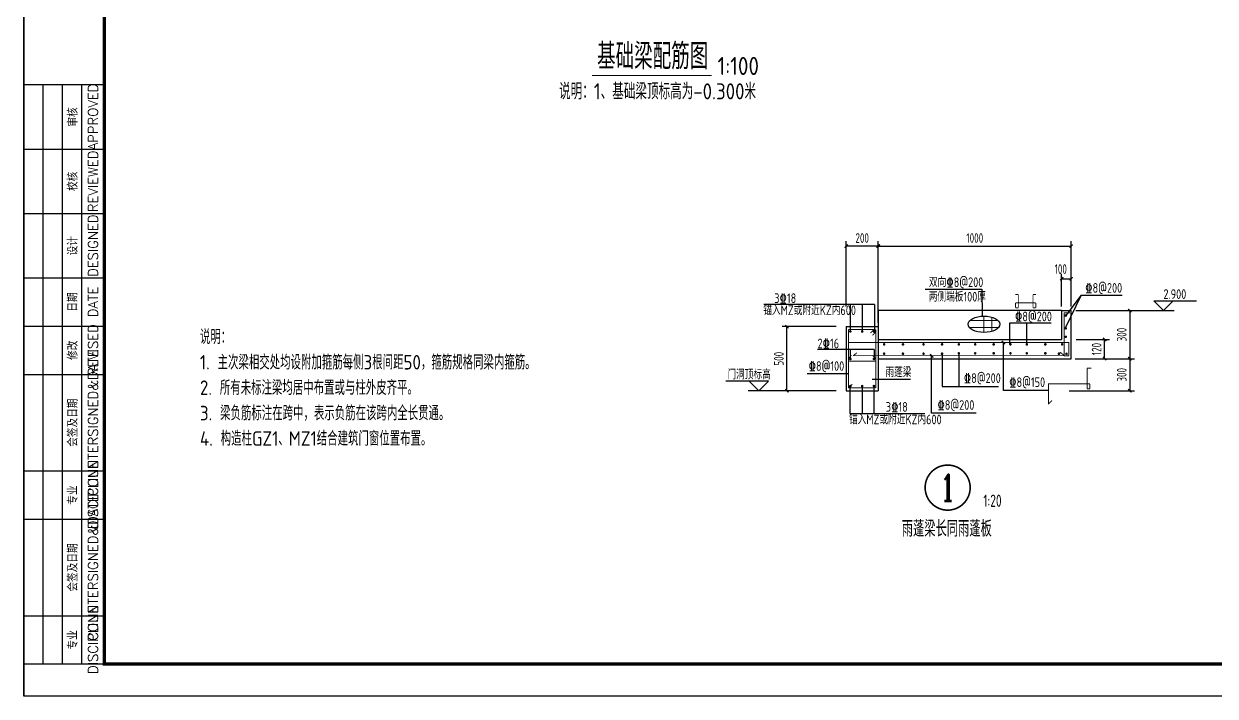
# Model space of a CAD drawing. Extents: x -25044 to 4269, y -48463 to -12228.
# Drawn here: x -12635.8 to -12265.5, y -24537.6 to -24328.6 of the extents above; entities that cross this region are included whole.
import ezdxf
from ezdxf.enums import TextEntityAlignment as Align

# ---------------------------------------------------------------- set-up
doc = ezdxf.new("R2010")
doc.units = 0
doc.header["$LTSCALE"] = 2000
doc.header["$MEASUREMENT"] = 0
doc.layers.get('0').update_dxf_attribs({"linetype": 'CONTINUOUS'})
doc.layers.get('DEFPOINTS').update_dxf_attribs({"linetype": 'CONTINUOUS'})
for name, color, linetype in [('dim', 7, 'CONTINUOUS'), ('DIM_IDEN', 3, 'CONTINUOUS'), ('PUB_TEXT', 7, 'CONTINUOUS'), ('垂直标注', 2, 'CONTINUOUS'), ('尺寸', 7, 'CONTINUOUS'), ('文字', 11, 'CONTINUOUS'), ('水平标注', 2, 'CONTINUOUS'), ('钢筋线', 1, 'CONTINUOUS'), ('附加吊筋', 1, 'CONTINUOUS')]:
    doc.layers.add(name, color=color, linetype=linetype)
doc.layers.add('SM001', color=7, linetype='CONTINUOUS', lineweight=15)
doc.styles.add('_TCH_LABEL', font='COMPLEX', dxfattribs={"bigfont": 'GBCBIG'})
doc.styles.add('ECEC_TK', font='txt_l.shx', dxfattribs={"bigfont": 'hztxt_l.shx'})
doc.styles.add('GBHZ', font='gbenor.shx', dxfattribs={"width": 0.8, "bigfont": 'gbcbig.shx'})
doc.styles.get("Standard").update_dxf_attribs({"font": 'gbenor.shx', "bigfont": 'gbcbig.shx'})
doc.styles.add('TSSD_Rein', font='Tssdeng.shx', dxfattribs={"width": 0.7, "bigfont": 'hztxt.shx'})
doc.dimstyles.new('Y20', dxfattribs={"dimscale": 0, "dimtxt": 3, "dimasz": 0.01, "dimexe": 1.5, "dimexo": 0.03, "dimgap": 1, "dimtad": 1, "dimdec": 0, "dimlfac": 20, "dimzin": 0, "dimdsep": 46, "dimtxsty": 'GBHZ', "dimblk1": 'DX', "dimblk2": 'DX', "dimsah": 1, "dimcen": 0.09, "dimdle": 1, "dimadec": 0, "dimazin": 0, "dimtfac": 1, "dimtdec": 0, "dimtix": 1, "dimtmove": 2, "dimatfit": 3, "dimldrblk": 'DX', "dimfxl": 0, "dimtolj": 1, "dimtzin": 0, "dimarcsym": 0})

# ---------------------------------------------------------------- blocks, each defined once
blk = doc.blocks.new('DX')
at = {"color": 0, "linetype": 'ByBlock', "const_width": 40}
blk.add_lwpolyline([(-54, -51), (46, 49)], dxfattribs=at)
blk = doc.blocks.new('*D267')
at = {"color": 0, "linetype": 'Continuous', "lineweight": -2, "ltscale": 10, "transparency": 16777216}
for p, q in [((-12308.79, -24417.69), (-12290.51, -24417.69)), ((-12292.01, -24417.7), (-12292.01, -24432.68)), ((-12308.79, -24432.69), (-12290.51, -24432.69))]:
    blk.add_line(p, q, dxfattribs=at)
at = {"layer": 'DEFPOINTS', "color": 0, "linetype": 'Continuous', "ltscale": 10, "transparency": 16777216}
for p in [(-12308.82, -24417.69), (-12308.82, -24432.69), (-12292.01, -24432.69)]:
    blk.add_point(p, dxfattribs=at)
at = {"color": 0, "linetype": 'Continuous', "lineweight": -2, "ltscale": 10, "transparency": 16777216, "xscale": 0.01, "yscale": 0.01, "zscale": 0.01}
for p, rotation in [((-12292.01, -24417.69), 90), ((-12292.01, -24432.69), 270)]:
    blk.add_blockref('DX', p, dxfattribs=dict(at, rotation=rotation))
at = {"color": 0, "linetype": 'Continuous', "ltscale": 10, "transparency": 16777216, "insert": (-12294.51, -24425.19), "char_height": 3, "attachment_point": 5, "rotation": 90, "style": 'GBHZ'}
blk.add_mtext('\\A1;300', dxfattribs=at)
blk = doc.blocks.new('*D258')
at = {"color": 0, "linetype": 'Continuous', "lineweight": -2, "ltscale": 10, "transparency": 16777216}
for p, q in [((-12383.23, -24422.69), (-12400.08, -24422.69)), ((-12398.58, -24442.68), (-12398.58, -24422.7)), ((-12383.23, -24442.69), (-12400.08, -24442.69))]:
    blk.add_line(p, q, dxfattribs=at)
at = {"layer": 'DEFPOINTS', "color": 0, "linetype": 'Continuous', "ltscale": 10, "transparency": 16777216}
for p in [(-12398.58, -24422.69), (-12383.2, -24422.69), (-12383.2, -24442.69)]:
    blk.add_point(p, dxfattribs=at)
at = {"color": 0, "linetype": 'Continuous', "lineweight": -2, "ltscale": 10, "transparency": 16777216, "xscale": 0.01, "yscale": 0.01, "zscale": 0.01}
for p, rotation in [((-12398.58, -24422.69), 90), ((-12398.58, -24442.69), 270)]:
    blk.add_blockref('DX', p, dxfattribs=dict(at, rotation=rotation))
at = {"color": 0, "linetype": 'Continuous', "ltscale": 10, "transparency": 16777216, "insert": (-12401.08, -24432.69), "char_height": 3, "attachment_point": 5, "rotation": 90, "style": 'GBHZ'}
blk.add_mtext('\\A1;500', dxfattribs=at)
blk = doc.blocks.new('*D259')
at = {"color": 0, "linetype": 'Continuous', "lineweight": -2, "ltscale": 10, "transparency": 16777216}
for p, q in [((-12308.79, -24432.69), (-12290.51, -24432.69)), ((-12292.01, -24432.7), (-12292.01, -24442.68)), ((-12310.88, -24442.69), (-12290.51, -24442.69))]:
    blk.add_line(p, q, dxfattribs=at)
at = {"layer": 'DEFPOINTS', "color": 0, "linetype": 'Continuous', "ltscale": 10, "transparency": 16777216}
for p in [(-12308.82, -24432.69), (-12310.91, -24442.69), (-12292.01, -24442.69)]:
    blk.add_point(p, dxfattribs=at)
at = {"color": 0, "linetype": 'Continuous', "lineweight": -2, "ltscale": 10, "transparency": 16777216, "xscale": 0.01, "yscale": 0.01, "zscale": 0.01}
for p, rotation in [((-12292.01, -24432.69), 90), ((-12292.01, -24442.69), 270)]:
    blk.add_blockref('DX', p, dxfattribs=dict(at, rotation=rotation))
at = {"color": 0, "linetype": 'Continuous', "ltscale": 10, "transparency": 16777216, "insert": (-12294.51, -24437.69), "char_height": 3, "attachment_point": 5, "rotation": 90, "style": 'GBHZ'}
blk.add_mtext('\\A1;300', dxfattribs=at)
blk = doc.blocks.new('*D260')
at = {"color": 0, "lineweight": -2, "transparency": 16777216}
for p, q in [((-12370.18, -24421.42), (-12370.18, -24396.18)), ((-12370.17, -24397.68), (-12310.19, -24397.68)), ((-12310.18, -24416.42), (-12310.18, -24396.18))]:
    blk.add_line(p, q, dxfattribs=at)
at = {"layer": 'DEFPOINTS', "color": 0, "transparency": 16777216}
for p in [(-12310.18, -24397.68), (-12310.18, -24416.45), (-12370.18, -24421.45)]:
    blk.add_point(p, dxfattribs=at)
at = {"color": 0, "lineweight": -2, "transparency": 16777216, "xscale": 0.01, "yscale": 0.01, "zscale": 0.01, "rotation": 180}
blk.add_blockref('DX', (-12370.18, -24397.68), dxfattribs=at)
at = {"color": 0, "lineweight": -2, "transparency": 16777216, "xscale": 0.01, "yscale": 0.01, "zscale": 0.01}
blk.add_blockref('DX', (-12310.18, -24397.68), dxfattribs=at)
at = {"color": 0, "transparency": 16777216, "insert": (-12340.18, -24395.18), "char_height": 3, "attachment_point": 5, "style": 'GBHZ'}
blk.add_mtext('\\A1;1000', dxfattribs=at)
blk = doc.blocks.new('*D261')
at = {"color": 0, "lineweight": -2, "transparency": 16777216}
for p, q in [((-12380.18, -24416.42), (-12380.18, -24396.18)), ((-12370.19, -24397.68), (-12380.17, -24397.68)), ((-12370.18, -24421.42), (-12370.18, -24396.18))]:
    blk.add_line(p, q, dxfattribs=at)
at = {"layer": 'DEFPOINTS', "color": 0, "transparency": 16777216}
for p in [(-12380.18, -24397.68), (-12380.18, -24416.45), (-12370.18, -24421.45)]:
    blk.add_point(p, dxfattribs=at)
at = {"color": 0, "lineweight": -2, "transparency": 16777216, "xscale": 0.01, "yscale": 0.01, "zscale": 0.01, "rotation": 180}
blk.add_blockref('DX', (-12380.18, -24397.68), dxfattribs=at)
at = {"color": 0, "lineweight": -2, "transparency": 16777216, "xscale": 0.01, "yscale": 0.01, "zscale": 0.01}
blk.add_blockref('DX', (-12370.18, -24397.68), dxfattribs=at)
at = {"color": 0, "transparency": 16777216, "insert": (-12375.18, -24395.18), "char_height": 3, "attachment_point": 5, "style": 'GBHZ'}
blk.add_mtext('\\A1;200', dxfattribs=at)
blk = doc.blocks.new('*D262')
at = {"color": 0, "lineweight": -2, "transparency": 16777216}
for p, q in [((-12313.18, -24416.42), (-12313.18, -24406.36)), ((-12313.17, -24407.86), (-12310.19, -24407.86)), ((-12310.18, -24416.42), (-12310.18, -24406.36))]:
    blk.add_line(p, q, dxfattribs=at)
at = {"layer": 'DEFPOINTS', "color": 0, "transparency": 16777216}
for p in [(-12310.18, -24407.86), (-12313.18, -24416.45), (-12310.18, -24416.45)]:
    blk.add_point(p, dxfattribs=at)
at = {"color": 0, "lineweight": -2, "transparency": 16777216, "xscale": 0.01, "yscale": 0.01, "zscale": 0.01, "rotation": 180}
blk.add_blockref('DX', (-12313.18, -24407.86), dxfattribs=at)
at = {"color": 0, "lineweight": -2, "transparency": 16777216, "xscale": 0.01, "yscale": 0.01, "zscale": 0.01}
blk.add_blockref('DX', (-12310.18, -24407.86), dxfattribs=at)
at = {"color": 0, "transparency": 16777216, "insert": (-12313.47, -24404.83), "char_height": 3, "attachment_point": 5, "style": 'GBHZ'}
blk.add_mtext('\\A1;100', dxfattribs=at)
blk = doc.blocks.new('*D263')
at = {"layer": 'DEFPOINTS', "color": 0, "transparency": 16777216}
for p in [(-12308.66, -24426.69), (-12299.83, -24426.69), (-12309.05, -24432.69)]:
    blk.add_point(p, dxfattribs=at)
at = {"layer": 'dim', "color": 0, "lineweight": -2, "transparency": 16777216}
for p, q in [((-12308.63, -24426.69), (-12298.33, -24426.69)), ((-12299.83, -24432.68), (-12299.83, -24426.7)), ((-12309.02, -24432.69), (-12298.33, -24432.69))]:
    blk.add_line(p, q, dxfattribs=at)
at = {"layer": 'dim', "color": 0, "lineweight": -2, "transparency": 16777216, "xscale": 0.01, "yscale": 0.01, "zscale": 0.01}
for p, rotation in [((-12299.83, -24426.69), 90), ((-12299.83, -24432.69), 270)]:
    blk.add_blockref('DX', p, dxfattribs=dict(at, rotation=rotation))
at = {"layer": 'dim', "color": 0, "transparency": 16777216, "insert": (-12302.33, -24429.69), "char_height": 3, "attachment_point": 5, "rotation": 90, "style": 'GBHZ'}
blk.add_mtext('\\A1;120', dxfattribs=at)

msp = doc.modelspace()

# ---------------------------------------------------------------- linework, layer by layer
for p, q in [((-12635.75, -24537.563), (-12635.75, -23943.563)), ((-12635.75, -23943.563), (-12635.75, -24537.563)), ((-12629.75, -24527.563), (-12629.75, -24347.563)), ((-12623.75, -24527.563), (-12623.75, -24347.563)), ((-12617.75, -24527.563), (-12617.75, -24347.563)), ((-12635.75, -24367.563), (-12610.75, -24367.563)), ((-12635.75, -24387.563), (-12610.75, -24387.563)), ((-12635.75, -24407.563), (-12610.75, -24407.563)), ((-12313.182, -24417.693), (-12370.182, -24417.693)), ((-12370.182, -24417.693), (-12370.182, -24422.693)), ((-12313.182, -24417.693), (-12313.182, -24426.693)), ((-12313.173, -24417.693), (-12310.182, -24417.693)), ((-12310.182, -24432.693), (-12310.182, -24417.693)), ((-12635.75, -24422.563), (-12610.75, -24422.563)), ((-12380.182, -24422.693), (-12380.182, -24442.693)), ((-12380.182, -24422.693), (-12370.182, -24422.693)), ((-12370.182, -24422.693), (-12370.182, -24442.693)), ((-12370.182, -24426.693), (-12313.182, -24426.693)), ((-12370.182, -24432.693), (-12310.182, -24432.693)), ((-12635.75, -24437.563), (-12610.75, -24437.563)), ((-12380.182, -24442.693), (-12370.182, -24442.693)), ((-12635.75, -24467.563), (-12610.75, -24467.563)), ((-12635.75, -24482.563), (-12610.75, -24482.563)), ((-12635.75, -24512.563), (-12610.75, -24512.563)), ((-11584.5, -24537.563), (-12635.75, -24537.563))]:
    msp.add_line(p, q)
at = {"color": 3, "linetype": 'Continuous'}
for p, q in [((-12284.516, -24414.693), (-12271.235, -24414.693)), ((-12284.516, -24414.693), (-12281.516, -24417.693)), ((-12278.516, -24414.693), (-12281.516, -24417.693)), ((-12404.286, -24439.693), (-12417.567, -24439.693)), ((-12410.286, -24439.693), (-12407.286, -24442.693)), ((-12404.286, -24439.693), (-12407.286, -24442.693))]:
    msp.add_line(p, q, dxfattribs=at)
at = {"color": 0, "linetype": 'ByBlock'}
for p, q in [((-12331.298, -24442.538), (-12331.298, -24427.877)), ((-12353.596, -24449.627), (-12353.596, -24431.755))]:
    msp.add_line(p, q, dxfattribs=at)
at = {"color": 0, "const_width": 1}
msp.add_lwpolyline([(-11594.5, -24527.563), (-12610.75, -24527.563), (-12610.75, -23953.563), (-11594.5, -23953.563)], close=True, dxfattribs=at)
msp.add_lwpolyline([(-12635.75, -24347.563), (-12635.75, -24527.563), (-12610.75, -24527.563), (-12610.75, -24347.563)], close=True)
at = {"color": 6, "linetype": 'Continuous', "const_width": 0.3}
for points in [[(-12327.603, -24412.741), (-12326.645, -24412.741)], [(-12326.645, -24416.841), (-12326.645, -24412.741)], [(-12322.093, -24416.841), (-12322.093, -24412.741)], [(-12321.134, -24412.741), (-12322.093, -24412.741)], [(-12321.245, -24415.334), (-12327.493, -24415.334)], [(-12327.493, -24416.841), (-12327.493, -24415.334)], [(-12321.245, -24416.841), (-12321.245, -24415.334)], [(-12337.369, -24424.523), (-12337.369, -24419.442)], [(-12334.862, -24424.181), (-12334.862, -24419.783)], [(-12327.493, -24416.841), (-12326.645, -24416.841)], [(-12321.245, -24416.841), (-12322.093, -24416.841)], [(-12312.428, -24431.75), (-12312.428, -24418.409)], [(-12310.639, -24418.409), (-12312.419, -24418.409)], [(-12370.951, -24423.635), (-12379.508, -24423.635)], [(-12379.413, -24441.75), (-12379.413, -24423.635)], [(-12372.598, -24424.669), (-12371.532, -24423.603)], [(-12370.951, -24441.75), (-12370.951, -24423.635)], [(-12332.798, -24422.986), (-12341.875, -24422.986)], [(-12332.914, -24420.85), (-12341.759, -24420.85)], [(-12310.936, -24431.75), (-12310.936, -24427.635), (-12379.508, -24427.635)], [(-12379.413, -24441.843), (-12379.413, -24427.635)], [(-12371.978, -24425.386), (-12370.912, -24424.311)], [(-12377.989, -24431.793), (-12376.852, -24430.856)], [(-12312.273, -24431.793), (-12313.687, -24430.661)], [(-12310.936, -24431.793), (-12310.936, -24430.856)], [(-12378.481, -24431.656), (-12379.547, -24432.731)], [(-12370.951, -24433.407), (-12379.508, -24433.407)], [(-12312.273, -24431.745), (-12377.946, -24431.745)], [(-12371.978, -24431.656), (-12370.912, -24432.731)], [(-12310.936, -24431.75), (-12312.428, -24431.75)], [(-12305.267, -24442.031), (-12305.267, -24435.669)], [(-12303.936, -24435.669), (-12305.267, -24435.669)], [(-12370.951, -24441.75), (-12379.508, -24441.75)], [(-12378.251, -24440.619), (-12379.383, -24441.75)], [(-12304.419, -24440.524), (-12317.399, -24440.524)], [(-12317.305, -24446.828), (-12317.305, -24440.524)], [(-12304.419, -24442.031), (-12305.267, -24442.031)], [(-12304.419, -24442.031), (-12304.419, -24440.524)], [(-12316.173, -24445.696), (-12317.305, -24446.828)]]:
    msp.add_lwpolyline(points, dxfattribs=at)
at = {"layer": 'DEFPOINTS', "color": 0, "linetype": 'ByBlock'}
msp.add_point((-12353.596, -24431.745), dxfattribs=at)
msp.add_point((-12353.596, -24431.745), dxfattribs=at)
at = {"layer": 'DIM_IDEN', "const_width": 0.5}
msp.add_lwpolyline([(-12341.618, -24472.748, 1), (-12355.618, -24472.748, 1)], format="xyb", close=True, dxfattribs=at)
at = {"layer": '尺寸'}
for p, q in [((-12355.638, -24411.121), (-12337.964, -24411.121)), ((-12337.964, -24411.121), (-12337.931, -24419.46)), ((-12371.375, -24415.818), (-12405.742, -24415.818)), ((-12378.872, -24415.818), (-12378.872, -24424.431)), ((-12375.175, -24415.818), (-12375.175, -24424.431)), ((-12371.375, -24415.818), (-12371.375, -24424.778)), ((-12307.076, -24412.975), (-12311.902, -24419.281)), ((-12307.076, -24412.975), (-12294.392, -24412.975)), ((-12290.514, -24417.693), (-12278.213, -24417.693)), ((-12329.283, -24421.558), (-12316.447, -24421.558)), ((-12329.283, -24428.232), (-12329.283, -24421.558)), ((-12324.015, -24428.232), (-12324.015, -24421.558)), ((-12371.495, -24429.872), (-12389.032, -24429.872)), ((-12378.872, -24429.872), (-12378.872, -24432.577)), ((-12371.495, -24429.872), (-12371.495, -24432.577)), ((-12350.365, -24431.13), (-12350.365, -24441.377)), ((-12345.143, -24431.013), (-12345.143, -24441.377)), ((-12379.413, -24437.406), (-12392.29, -24437.406)), ((-12379.005, -24441.75), (-12379.005, -24449.72)), ((-12375.19, -24441.197), (-12375.19, -24449.72)), ((-12371.508, -24441.75), (-12371.508, -24449.72)), ((-12350.365, -24441.377), (-12332.841, -24441.377)), ((-12392.475, -24442.693), (-12410.589, -24442.693)), ((-12317.305, -24442.538), (-12331.298, -24442.538)), ((-12379.005, -24449.72), (-12355.752, -24449.72)), ((-12339.784, -24449.627), (-12353.596, -24449.627))]:
    msp.add_line(p, q, dxfattribs=at)
msp.add_ellipse((-12337.337, -24421.982), major_axis=(4.94, 0), ratio=0.5142859, dxfattribs=at)
at = {"layer": '文字', "color": 6, "const_width": 0.32}
msp.add_lwpolyline([(-12459.191, -24344.659), (-12421.975, -24344.659)], dxfattribs=at)
at = {"layer": '钢筋线', "const_width": 0.4}
for points in [[(-12312.102, -24419.281, -1), (-12311.702, -24419.281, -1), (-12312.102, -24419.281)], [(-12312.102, -24423.254, -1), (-12311.702, -24423.254, -1), (-12312.102, -24423.254)], [(-12378.66, -24424.232, -1), (-12379.06, -24424.232, -1), (-12378.66, -24424.232)], [(-12374.962, -24424.232, -1), (-12375.362, -24424.232, -1), (-12374.962, -24424.232)], [(-12371.326, -24424.232, -1), (-12371.726, -24424.232, -1), (-12371.326, -24424.232)], [(-12312.111, -24425.878, -1), (-12311.711, -24425.878, -1), (-12312.111, -24425.878)], [(-12368.166, -24431.13, -1), (-12368.566, -24431.13, -1), (-12368.166, -24431.13)], [(-12368.16, -24428.232, -1), (-12368.56, -24428.232, -1), (-12368.16, -24428.232)], [(-12362.308, -24431.13, -1), (-12362.708, -24431.13, -1), (-12362.308, -24431.13)], [(-12362.302, -24428.232, -1), (-12362.702, -24428.232, -1), (-12362.302, -24428.232)], [(-12355.917, -24431.13, -1), (-12356.317, -24431.13, -1), (-12355.917, -24431.13)], [(-12355.911, -24428.232, -1), (-12356.311, -24428.232, -1), (-12355.911, -24428.232)], [(-12350.165, -24431.13, -1), (-12350.565, -24431.13, -1), (-12350.165, -24431.13)], [(-12350.159, -24428.232, -1), (-12350.559, -24428.232, -1), (-12350.159, -24428.232)], [(-12344.943, -24428.232, -1), (-12345.343, -24428.232, -1), (-12344.943, -24428.232)], [(-12344.943, -24431.013, -1), (-12345.343, -24431.013, -1), (-12344.943, -24431.013)], [(-12339.859, -24428.232, -1), (-12340.259, -24428.232, -1), (-12339.859, -24428.232)], [(-12339.859, -24431.013, -1), (-12340.259, -24431.013, -1), (-12339.859, -24431.013)], [(-12334.107, -24428.232, -1), (-12334.507, -24428.232, -1), (-12334.107, -24428.232)], [(-12334.107, -24431.013, -1), (-12334.507, -24431.013, -1), (-12334.107, -24431.013)], [(-12328.891, -24428.232, -1), (-12329.291, -24428.232, -1), (-12328.891, -24428.232)], [(-12328.891, -24431.013, -1), (-12329.291, -24431.013, -1), (-12328.891, -24431.013)], [(-12323.808, -24428.232, -1), (-12324.208, -24428.232, -1), (-12323.808, -24428.232)], [(-12323.808, -24431.013, -1), (-12324.208, -24431.013, -1), (-12323.808, -24431.013)], [(-12318.056, -24428.232, -1), (-12318.456, -24428.232, -1), (-12318.056, -24428.232)], [(-12318.056, -24431.013, -1), (-12318.456, -24431.013, -1), (-12318.056, -24431.013)], [(-12313.832, -24431.13, -1), (-12314.232, -24431.13, -1), (-12313.832, -24431.13)], [(-12312.84, -24428.232, -1), (-12313.24, -24428.232, -1), (-12312.84, -24428.232)], [(-12311.874, -24431.146, -1), (-12311.474, -24431.146, -1), (-12311.874, -24431.146)], [(-12378.66, -24432.791, -1), (-12379.06, -24432.791, -1), (-12378.66, -24432.791)], [(-12371.326, -24432.791, -1), (-12371.726, -24432.791, -1), (-12371.326, -24432.791)], [(-12378.66, -24441.198, -1), (-12379.06, -24441.198, -1), (-12378.66, -24441.198)], [(-12374.993, -24441.198, -1), (-12375.393, -24441.198, -1), (-12374.993, -24441.198)], [(-12371.326, -24441.198, -1), (-12371.726, -24441.198, -1), (-12371.326, -24441.198)]]:
    msp.add_lwpolyline(points, format="xyb", dxfattribs=at)
at = {"layer": '附加吊筋', "color": 7, "linetype": 'Continuous', "ltscale": 10}
for p, q in [((-12307.076, -24412.975), (-12312.094, -24423.201)), ((-12372.101, -24439.01), (-12360.133, -24439.01))]:
    msp.add_line(p, q, dxfattribs=at)

# ---------------------------------------------------------------- block references
at = {"color": 0, "linetype": 'ByBlock', "xscale": 0.00999999999476131, "yscale": 0.00999999999476131, "zscale": 0.01, "rotation": 90}
for p in [(-12331.298, -24427.625), (-12353.596, -24431.745)]:
    msp.add_blockref('DX', p, dxfattribs=at)

# ---------------------------------------------------------------- texts
at = {"style": 'ECEC_TK'}
for s, p in [('APPROVED', (-12614.25, -24357.563)), ('审核', (-12620.75, -24357.563)), ('REVIEWED', (-12614.25, -24377.563)), ('校核', (-12620.75, -24377.563)), ('DESIGNED', (-12614.25, -24397.563)), ('设计', (-12620.75, -24397.563)), ('日期', (-12620.75, -24415.063)), ('DATE', (-12614.25, -24415.063)), ('REVISED', (-12614.25, -24430.063)), ('修改', (-12620.75, -24430.063)), ('COUNTERSIGNED&DATE', (-12614.25, -24452.563)), ('会签及日期', (-12620.75, -24452.563)), ('DISCIPLINE', (-12614.25, -24475.063)), ('专业', (-12620.75, -24475.063)), ('COUNTERSIGNED&DATE', (-12614.25, -24497.563)), ('会签及日期', (-12620.75, -24497.563)), ('DISCIPLINE', (-12614.25, -24520.063)), ('专业', (-12620.75, -24520.063))]:
    msp.add_text(s, height=3, rotation=90, dxfattribs=at).set_placement(p, align=Align.MIDDLE)
at = {"style": 'TSSD_Rein', "width": 0.7}
msp.add_text('雨蓬梁长同雨蓬板', height=5, dxfattribs=at).set_placement((-12362.876, -24488.005))
at = {"layer": 'PUB_TEXT', "style": '_TCH_LABEL', "width": 1.412184}
msp.add_text('1', height=8.172, dxfattribs=at).set_placement((-12351.091, -24476.834), (-12346.145, -24476.834), align=Align.FIT)
at = {"layer": 'PUB_TEXT', "width": 0.8}
msp.add_text('1:20', height=3.7975, dxfattribs=at).set_placement((-12337.523, -24478.725))
at = {"layer": 'SM001', "style": 'GBHZ'}
for s, p in [('说明：', (-12581.017, -24428.145)), ('1. 主次梁相交处均设附加箍筋每侧3根间距50，箍筋规格同梁内箍筋。', (-12581.017, -24436.045)), ('2. 所有未标注梁均居中布置或与柱外皮齐平。', (-12581.017, -24443.945)), ('3. 梁负筋标注在跨中，表示负筋在该跨内全长贯通。', (-12581.017, -24451.845)), ('4. 构造柱GZ1、MZ1结合建筑门窗位置布置。', (-12581.017, -24459.745))]:
    msp.add_text(s, height=4.5, dxfattribs=at).set_placement(p)
at = {"layer": '垂直标注', "color": 7, "style": 'GBHZ', "width": 0.9}
msp.add_text('两侧端板100厚', height=3, dxfattribs=at).set_placement((-12354.505, -24414.928))
at = {"layer": '垂直标注', "color": 7, "linetype": 'Continuous', "style": 'GBHZ', "width": 0.9}
msp.add_text('雨蓬梁', height=3, dxfattribs=at).set_placement((-12367.945, -24438.386))
at = {"layer": '文字', "color": 6, "style": 'GBHZ'}
for s, height, p in [('基础梁配筋图', 8, (-12457.583, -24342.708)), ('1:100', 5.6, (-12420.13, -24344.516)), ('说明：1、基础梁顶标高为-0.300米', 5, (-12469.4, -24352.096))]:
    msp.add_text(s, height=height, dxfattribs=at).set_placement(p)
at = {"layer": '水平标注', "style": 'GBHZ', "width": 0.9}
for s, p in [('双向%%1328@200', (-12354.433, -24410.408)), ('%%1328@200', (-12305.878, -24412.186)), ('2.900', (-12281.546, -24414.108)), ('锚入MZ或附近KZ内600', (-12405.919, -24419.134)), ('%%1328@200', (-12327.716, -24421.059)), ('2%%13216', (-12389.055, -24429.449)), ('%%1328@100', (-12391.846, -24436.467)), ('门洞顶标高', (-12417.084, -24439.108)), ('%%1328@200', (-12343.611, -24440.223)), ('%%1328@150', (-12329.516, -24441.493)), ('%%1328@200', (-12351.814, -24448.567)), ('锚入MZ或附近KZ内600', (-12379.287, -24453.072))]:
    msp.add_text(s, height=3, dxfattribs=at).set_placement(p)
at = {"layer": '水平标注', "color": 6, "style": 'GBHZ', "width": 0.9}
for p in [(-12402.501, -24415.38), (-12367.834, -24449.166)]:
    msp.add_text('3%%13218', height=3, dxfattribs=at).set_placement(p)

# ---------------------------------------------------------------- dimensions: what is measured, and where the dimension line sits
dim = msp.add_linear_dim(base=(-12380.182, -24397.679), p1=(-12370.182, -24421.447), p2=(-12380.182, -24416.447), dimstyle='Y20', override={"dimscale": 1, "dimtxsty": 'GBHZ'})
dim.commit()
dim.dimension.update_dxf_attribs({"geometry": '*D261', "text_midpoint": (-12375.182, -24395.179)})
dim = msp.add_linear_dim(base=(-12310.182, -24397.679), p1=(-12370.182, -24421.447), p2=(-12310.182, -24416.447), text='1000', dimstyle='Y20', override={"dimscale": 1, "dimtxsty": 'GBHZ'})
dim.commit()
dim.dimension.update_dxf_attribs({"geometry": '*D260', "text_midpoint": (-12340.182, -24395.179)})
dim = msp.add_linear_dim(base=(-12310.182, -24407.863), p1=(-12313.182, -24416.447), p2=(-12310.182, -24416.447), text='100', dimstyle='Y20', override={"dimscale": 1, "dimtxsty": 'GBHZ'})
dim.commit()
dim.dimension.update_dxf_attribs({"geometry": '*D262', "text_midpoint": (-12313.469, -24404.834), "dimtype": 160})
at = {"color": 7, "linetype": 'Continuous', "ltscale": 10}
dim = msp.add_linear_dim(base=(-12292.014, -24432.693), p1=(-12308.818, -24417.693), p2=(-12308.818, -24432.693), angle=90, dimstyle='Y20', override={"dimscale": 1, "dimtxsty": 'GBHZ'}, dxfattribs=at)
dim.commit()
dim.dimension.update_dxf_attribs({"geometry": '*D267', "text_midpoint": (-12294.514, -24425.193)})
for base, p1, p2, text, picture, middle in [((-12398.58, -24422.693), (-12383.196, -24442.693), (-12383.196, -24422.693), '500', '*D258', (-12401.08, -24432.693)), ((-12292.014, -24442.693), (-12308.818, -24432.693), (-12310.908, -24442.693), '300', '*D259', (-12294.514, -24437.693))]:
    dim = msp.add_linear_dim(base=base, p1=p1, p2=p2, angle=90, text=text, dimstyle='Y20', override={"dimscale": 1, "dimtxsty": 'GBHZ'}, dxfattribs=at)
    dim.commit()
    dim.dimension.update_dxf_attribs({"geometry": picture, "text_midpoint": middle})
at = {"layer": 'dim'}
dim = msp.add_linear_dim(base=(-12299.827, -24426.693), p1=(-12309.047, -24432.693), p2=(-12308.664, -24426.693), angle=90, dimstyle='Y20', override={"dimscale": 1}, dxfattribs=at)
dim.commit()
dim.dimension.update_dxf_attribs({"geometry": '*D263', "text_midpoint": (-12302.327, -24429.693)})

doc.saveas('drawing.dxf')
